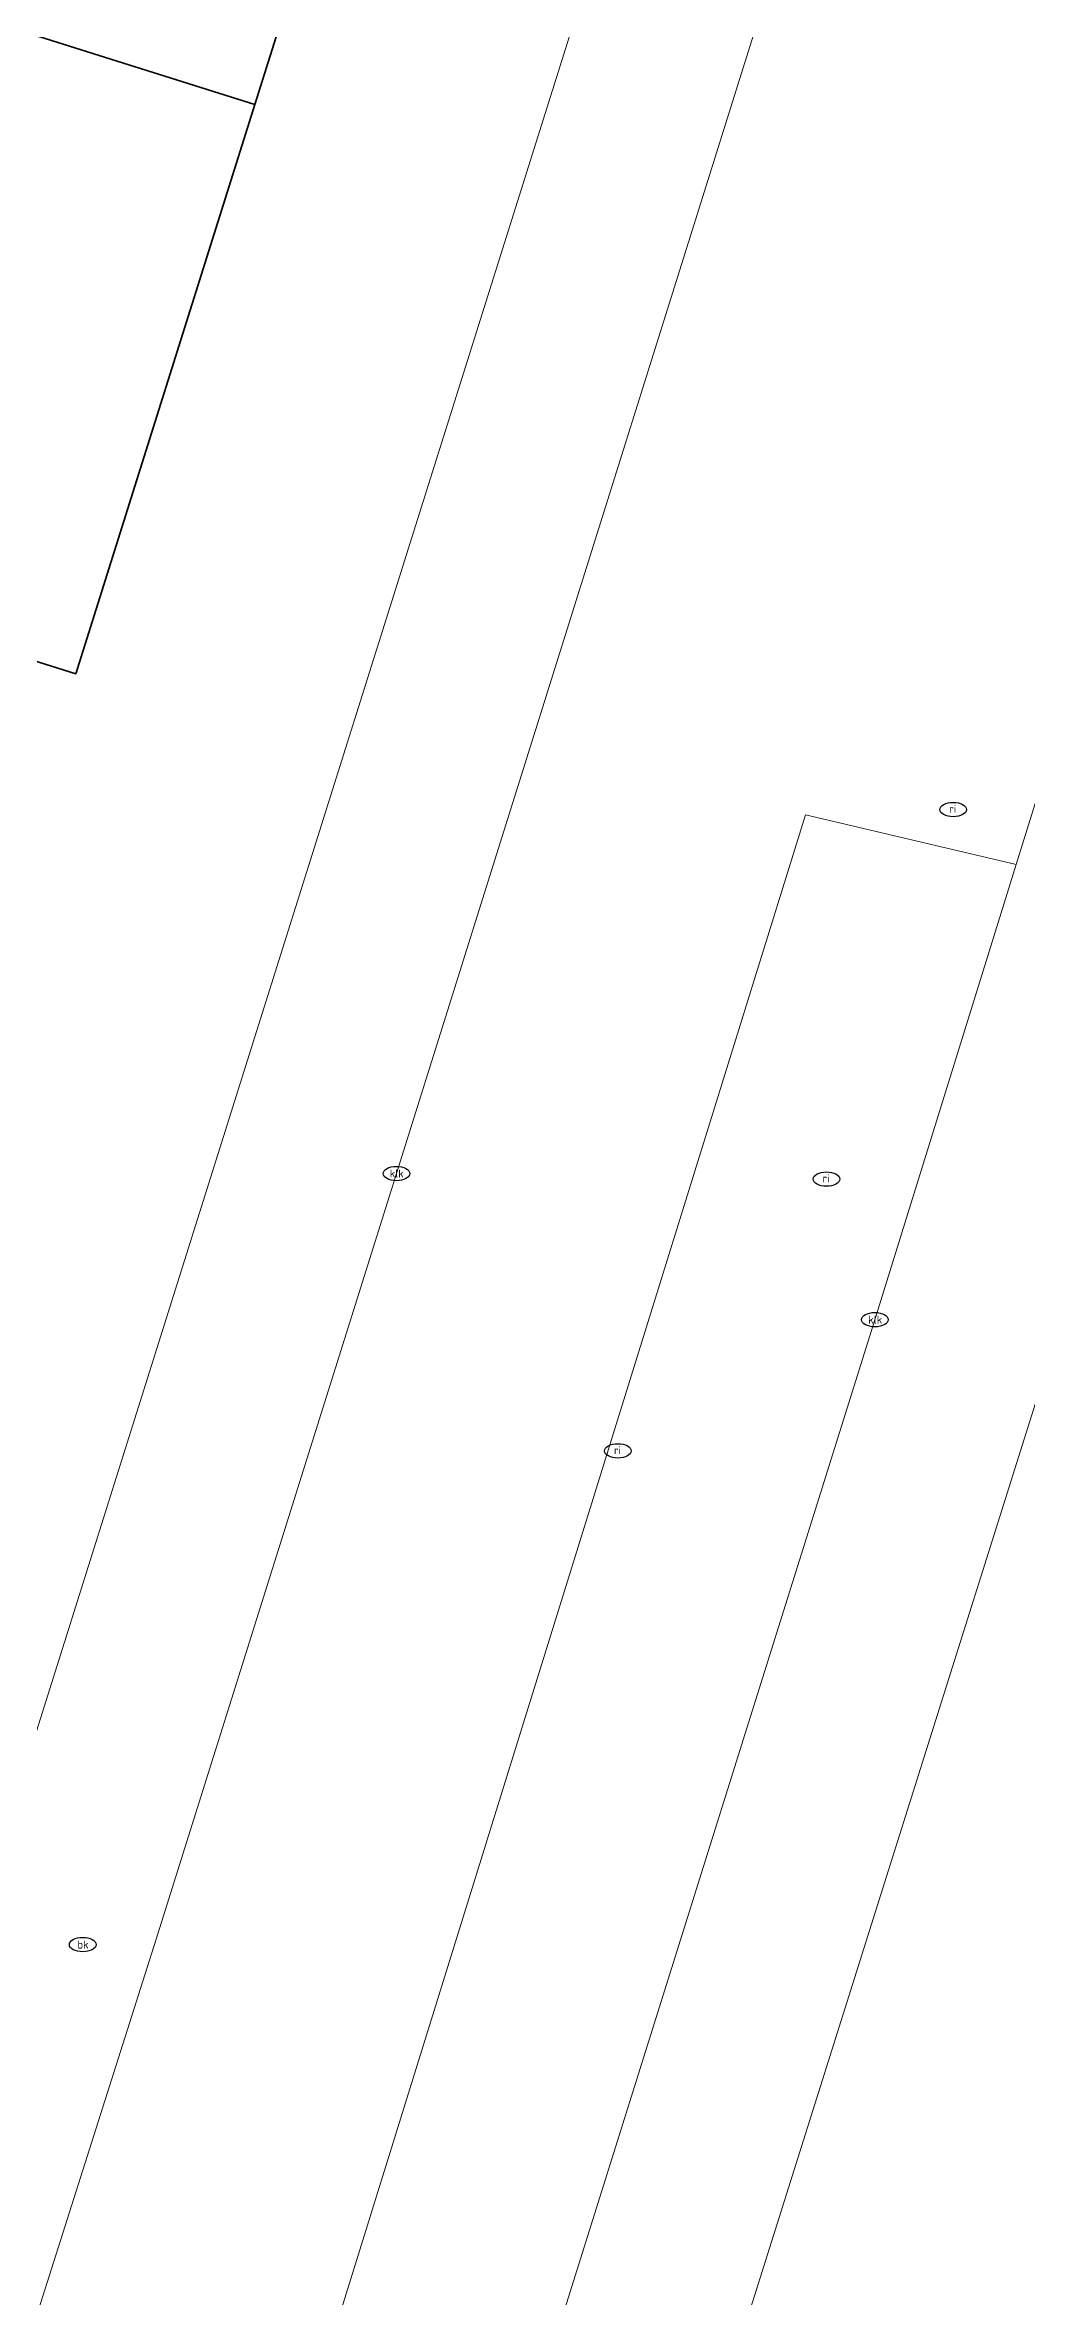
# Model space of a CAD drawing. Header units: metres. Extents: x 30438 to 30782, y 387448 to 387694.
# Drawn here: x 30676.43 to 30685.63, y 387569.64 to 387590.75 of the extents above; entities that cross this region are included whole.
import ezdxf
from ezdxf.enums import TextEntityAlignment as Align

# ---------------------------------------------------------------- set-up
doc = ezdxf.new("R2010")
doc.units = ezdxf.units.M
for name, color, linetype, lineweight in [('B-GV-IE-MEUBILAIR-S', 7, 'Continuous', 25), ('B-GV-OG-BEBOUWING-GV', 7, 'Continuous', 35), ('B-GV-OG-TERREIN_ERF-GV', 7, 'Continuous', 18), ('B-GV-VH-OPENVERHARDING_BETONSTRAATSTEEN-GV', 90, 'Continuous', 18), ('B-GV-VH-OPENVERHARDING_STRAATBAKSTEEN-GV', 90, 'Continuous', 18), ('B-GV-VH-OPENVERHARDING_TEGEL-GV', 90, 'Continuous', 18)]:
    doc.layers.add(name, color=color, linetype=linetype, lineweight=lineweight)
doc.styles.add('NLCS-ISO', font='NLCS-ISO.ttf')

# ---------------------------------------------------------------- blocks, each defined once
blk = doc.blocks.new('SIE-MEUBILAIR_PUT_RIOOLPUT-SO')
blk.add_ellipse((0, 0), major_axis=(1.25, 0), ratio=0.54)
at = {"style": 'NLCS-ISO'}
blk.add_text('ri', height=0.75, dxfattribs=at).set_placement((-0.04, 0.07), align=Align.MIDDLE_CENTER)
blk = doc.blocks.new('SIE-MEUBILAIR_PUT_BRANDKRAAN-SO')
blk.add_ellipse((0, 0), major_axis=(1.25, 0), ratio=0.54)
at = {"style": 'NLCS-ISO'}
blk.add_text('bk', height=0.75, dxfattribs=at).set_placement((0.03, 0), align=Align.MIDDLE_CENTER)
blk = doc.blocks.new('SIE-MEUBILAIR_PUT_KOLK-SO')
blk.add_ellipse((0, 0), major_axis=(1.25, 0), ratio=0.54)
at = {"style": 'NLCS-ISO'}
blk.add_text('klk', height=0.75, dxfattribs=at).set_placement((0.03, 0), align=Align.MIDDLE_CENTER)

msp = doc.modelspace()

# ---------------------------------------------------------------- linework, layer by layer
at = {"layer": 'B-GV-OG-BEBOUWING-GV'}
for points in [[(30665.573, 387599.756), (30664.778, 387597.228), (30670.024, 387595.577), (30669.237, 387593.076), (30678.394, 387590.194), (30679.977, 387595.223)], [(30678.394, 387590.194), (30669.237, 387593.076), (30664.945, 387594.427), (30664.284, 387592.328), (30668.576, 387590.977), (30667.557, 387587.74), (30676.714, 387584.857)]]:
    msp.add_lwpolyline(points, close=True, dxfattribs=at)
at = {"layer": 'B-GV-OG-TERREIN_ERF-GV'}
msp.add_lwpolyline([(30664.945, 387594.427), (30669.237, 387593.076), (30670.024, 387595.577), (30664.778, 387597.228), (30665.573, 387599.756), (30666.418, 387602.441), (30670.7, 387601.093), (30671.478, 387603.563), (30667.757, 387604.734), (30668.801, 387608.114), (30680.142, 387604.63), (30679.057, 387601.182), (30681.601, 387600.382), (30679.977, 387595.223), (30678.394, 387590.194), (30676.714, 387584.857), (30667.557, 387587.74), (30668.576, 387590.977), (30664.284, 387592.328), (30661.041, 387593.349), (30661.701, 387595.447)], close=True, dxfattribs=at)
msp.add_lwpolyline([(30710.96, 387572.665), (30706.379, 387573.67), (30707.083, 387576.847), (30709.313, 387585.438), (30707.012, 387585.982), (30689.462, 387589.931), (30679.807, 387559.258), (30659.727, 387495.184)], dxfattribs=at)
at = {"layer": 'B-GV-VH-OPENVERHARDING_BETONSTRAATSTEEN-GV'}
msp.add_lwpolyline([(30689.936, 387612.633), (30688.217, 387607.189), (30685.494, 387598.584), (30679.721, 387580.171), (30677.468, 387572.995), (30675.65, 387567.275), (30674.874, 387564.861), (30674.612, 387564.057), (30673.886, 387561.752), (30676.521, 387560.884), (30683.556, 387583.534), (30685.531, 387583.069), (30686.06, 387584.775), (30688.194, 387591.46), (30688.237, 387591.601), (30686.344, 387592.16), (30687.82, 387596.949), (30689.708, 387596.379), (30692.376, 387604.84), (30690.444, 387605.411), (30691.92, 387610.2), (30693.877, 387609.609), (30694.156, 387610.489), (30694.599, 387611.859)], dxfattribs=at)
at = {"layer": 'B-GV-VH-OPENVERHARDING_STRAATBAKSTEEN-GV'}
msp.add_lwpolyline([(30684.206, 387578.801), (30685.531, 387583.069), (30683.556, 387583.534), (30676.521, 387560.884), (30678.399, 387560.266), (30679.135, 387562.587), (30679.377, 387563.398)], close=True, dxfattribs=at)
at = {"layer": 'B-GV-VH-OPENVERHARDING_TEGEL-GV'}
for points in [[(30690.507, 387619.983), (30669.154, 387552.075), (30669.268, 387552.034), (30668.088, 387548.294), (30668.238, 387548.243), (30664.261, 387535.592), (30663.974, 387535.672), (30661.183, 387526.923), (30658.719, 387527.721), (30658.283, 387526.144), (30660.862, 387525.248), (30652.526, 387499.674), (30651.824, 387499.236), (30649.228, 387498.993), (30652.034, 387497.399)], [(30677.468, 387572.995), (30679.721, 387580.171), (30685.494, 387598.584), (30688.217, 387607.189), (30689.936, 387612.633)], [(30679.807, 387559.258), (30689.462, 387589.931), (30690.079, 387591.905), (30690.238, 387592.412), (30691.538, 387596.569), (30693.461, 387602.747), (30695.728, 387609.956), (30694.156, 387610.489), (30693.877, 387609.609), (30692.376, 387604.84), (30689.708, 387596.379), (30688.237, 387591.601), (30688.194, 387591.46), (30686.06, 387584.775), (30685.531, 387583.069), (30684.206, 387578.801), (30679.377, 387563.398)], [(30654.421, 387499.878), (30658.728, 387513.602), (30659.4, 387515.725), (30660.906, 387520.478), (30668.131, 387543.426), (30669.581, 387548.099), (30671.134, 387552.973), (30672.442, 387557.12), (30673.647, 387560.939), (30673.886, 387561.752), (30674.612, 387564.057), (30674.874, 387564.861), (30675.65, 387567.275), (30677.468, 387572.995)]]:
    msp.add_lwpolyline(points, dxfattribs=at)

# ---------------------------------------------------------------- block references
at = {"layer": 'B-GV-IE-MEUBILAIR-S', "xscale": 0.1, "yscale": 0.1, "zscale": 0.1}
for name, p in [('SIE-MEUBILAIR_PUT_RIOOLPUT-SO', (30684.94, 387583.583)), ('SIE-MEUBILAIR_PUT_KOLK-SO', (30679.721, 387580.171)), ('SIE-MEUBILAIR_PUT_RIOOLPUT-SO', (30683.752, 387580.119)), ('SIE-MEUBILAIR_PUT_KOLK-SO', (30684.206, 387578.801)), ('SIE-MEUBILAIR_PUT_RIOOLPUT-SO', (30681.797, 387577.571)), ('SIE-MEUBILAIR_PUT_BRANDKRAAN-SO', (30676.78, 387572.943))]:
    msp.add_blockref(name, p, dxfattribs=at)

doc.saveas('drawing.dxf')
